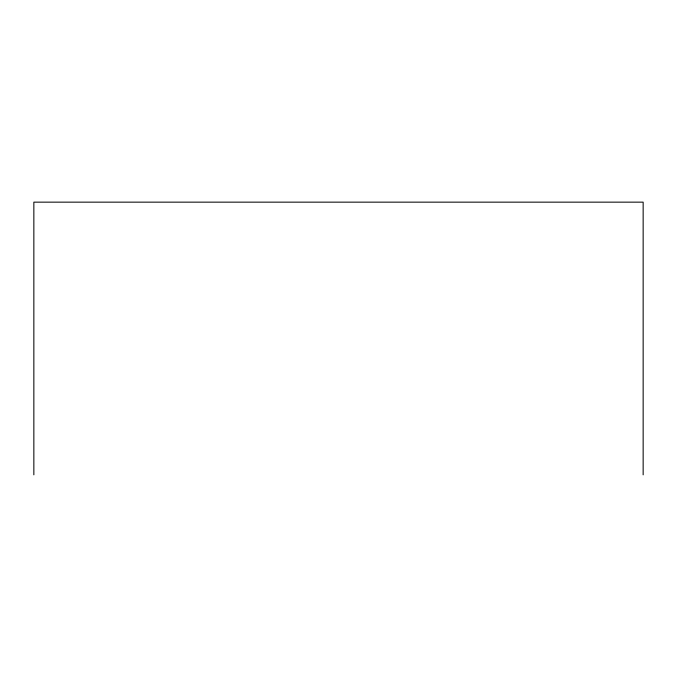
<?xml version="1.0" encoding="UTF-8"?>
<svg xmlns="http://www.w3.org/2000/svg" width="677" height="677" viewBox="0 0 677 677"><rect width="100%" height="100%" fill="white"/><g stroke="black" fill="none" stroke-linecap="round" stroke-linejoin="round"><path stroke-width="1.02" d="M643.15 474.848L643.15 202.152L33.85 202.152L33.85 474.848"/></g></svg>
